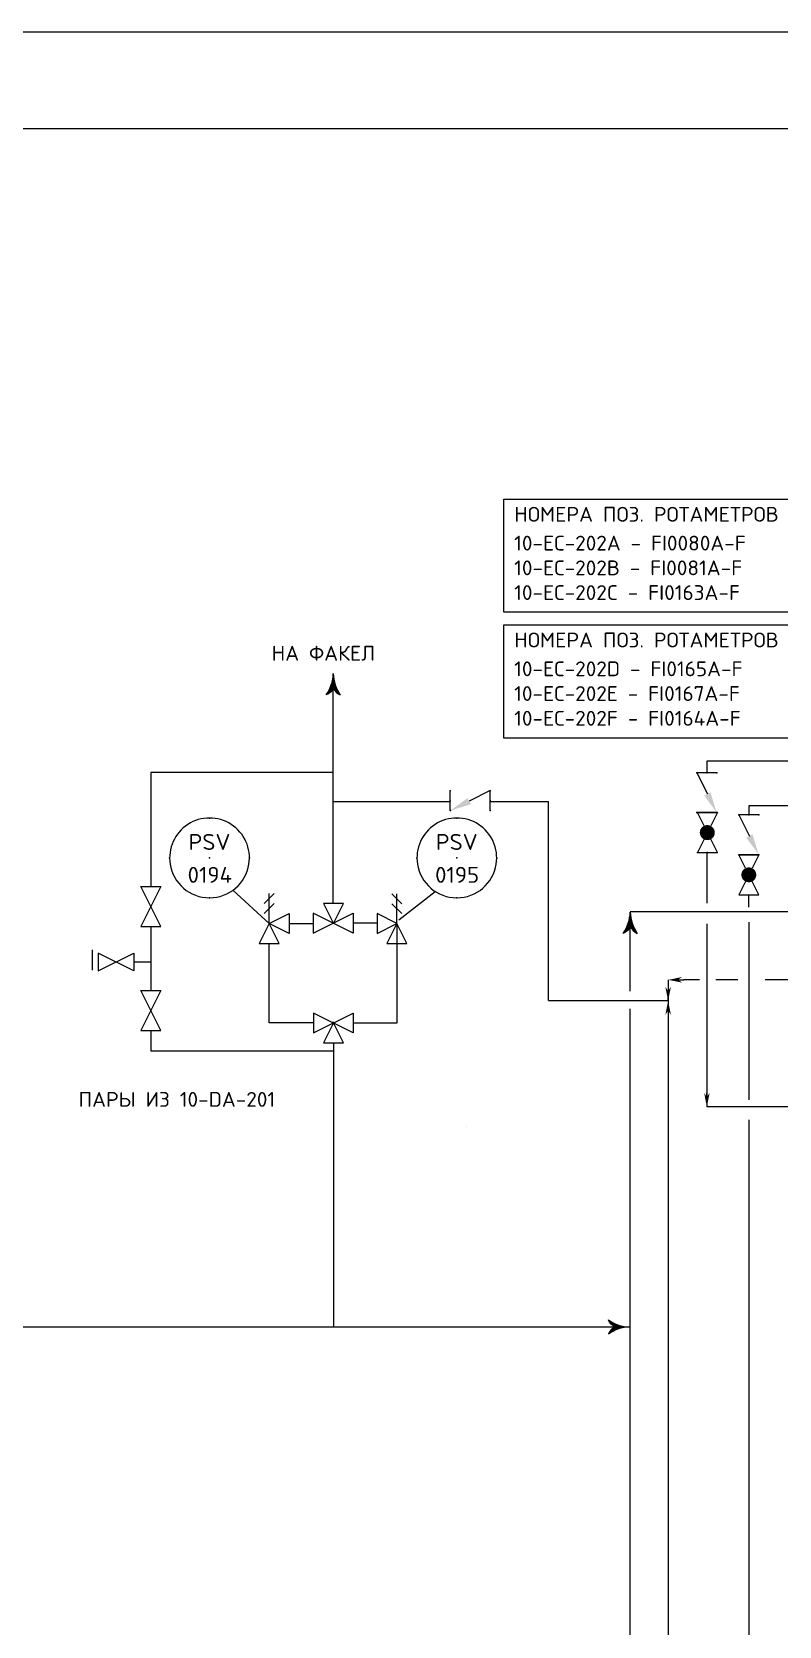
# Model space of a CAD drawing. Extents: x 78 to 490, y 181 to 404.
# Drawn here: x 368.85 to 375.41, y 197.09 to 211.07 of the extents above; entities that cross this region are included whole.
import ezdxf
from ezdxf.enums import TextEntityAlignment as Align

# ---------------------------------------------------------------- set-up
doc = ezdxf.new("R2010")
doc.units = 0
doc.linetypes.add('SDASH', pattern=[0.09375, 0.046875, -0.046875])
doc.layers.get('0').update_dxf_attribs({"linetype": 'CONTINUOUS'})
for name, color, linetype in [('IN-ATTRIBS', 7, 'CONTINUOUS'), ('IN-INST-TAP', 7, 'CONTINUOUS'), ('IN-INSTRUMENT', 7, 'SDASH')]:
    doc.layers.add(name, color=color, linetype=linetype)
doc.styles.add('ATTRIBS', font='SIMPLEX', dxfattribs={"width": 0.8, "height": 0.125})
doc.styles.add('NARROW', font='simplex', dxfattribs={"width": 0.75, "height": 0.1})
doc.styles.add('S1', font='simplex.shx')
doc.styles.add('SIMPLEX', font='SIMPLEX.shx')

# ---------------------------------------------------------------- blocks, each defined once
blk = doc.blocks.new('VALVTEXT')
at = {"layer": 'IN-ATTRIBS'}
for p in [(0, 0.0625), (0, 0), (0.25, 0.0625), (0.25, 0), (0, -0.0625), (0.25, -0.0625)]:
    blk.add_point(p, dxfattribs=at)
at = {"layer": 'IN-ATTRIBS', "style": 'S1', "flags": 1}
for tag, p in [('IDNUM', (0.125, 0.5625)), ('DWGNO', (0.125, 0.4375)), ('FILENO', (0.125, 0.3125))]:
    blk.add_attdef(tag, text='', height=0.1, dxfattribs=at).set_placement(p, align=Align.CENTER)
at = {"layer": 'IN-ATTRIBS', "style": 'S1'}
for tag, p in [('MODE', (0.125, 0.078125)), ('SIZE', (0.125, -0.1875))]:
    blk.add_attdef(tag, text='', height=0.1, dxfattribs=at).set_placement(p, align=Align.CENTER)
blk = doc.blocks.new('BUBTEXT')
at = {"layer": 'IN-ATTRIBS'}
for p in [(0, 0.25), (-0.25, 0), (0, 0), (0.25, 0), (0, -0.25)]:
    blk.add_point(p, dxfattribs=at)
at = {"layer": 'IN-ATTRIBS', "flags": 1}
for tag, style, width, p in [('IDNUM', 'ATTRIBS', 0.8, (0.0087, 0.5838)), ('DWGNO', 'ATTRIBS', 0.8, (0.0029, 0.4474)), ('FILENO', 'ATTRIBS', 0.8, (-0.003, 0.3111)), ('LOC', 'ATTRIBS', 0.8, (-0.0799, -0.422)), ('SIG', 'ATTRIBS', 0.8, (-0.0872, -0.5633)), ('INSTALL', 'ATTRIBS', 0.8, (-0.0872, -0.6994)), ('SERV', 'ATTRIBS', 0.8, (-0.0834, -0.8376)), ('DATE', 'ATTRIBS', 0.8, (-0.0881, -0.9694)), ('DES', 'NARROW', 0.75, (-0.0866, -1.1017)), ('CSYS', 'NARROW', 0.75, (-0.0866, -1.2425))]:
    blk.add_attdef(tag, text='', height=0.1, dxfattribs=dict(at, style=style, width=width)).set_placement(p, align=Align.CENTER)
at = {"layer": 'IN-ATTRIBS', "style": 'ATTRIBS', "flags": 1}
blk.add_attdef('SYSCDI', text='', height=0.1, dxfattribs=at).set_placement((-0.3125, 0.3125), align=Align.RIGHT)
at = {"layer": 'IN-ATTRIBS', "style": 'S1'}
for tag, p in [('XT', (0.3241, 0.2568)), ('A1', (0.3233, 0.1153)), ('A2', (0.3233, -0.0347)), ('A3', (0.3233, -0.1847)), ('RES', (0.3233, -0.3422))]:
    blk.add_attdef(tag, p, '', height=0.1, dxfattribs=at)
at = {"layer": 'IN-ATTRIBS', "style": 'ATTRIBS'}
blk.add_attdef('SYSCDV', text='', height=0.1, dxfattribs=at).set_placement((-0.3125, 0.1411), align=Align.RIGHT)
at = {"layer": 'IN-ATTRIBS', "style": 'S1'}
for tag, p in [('INSTTYPE', (-0.0002, 0.0499)), ('TAGNUM', (0.0019, -0.1561)), ('MD', (0.4017, -0.5655)), ('SZ', (0.4017, -0.6963))]:
    blk.add_attdef(tag, text='', height=0.1, dxfattribs=at).set_placement(p, align=Align.CENTER)

msp = doc.modelspace()

# ---------------------------------------------------------------- linework, layer by layer
at = {"color": 6}
msp.add_line((79.948, 211.074), (463.566, 211.074), dxfattribs=at)
at = {"color": 5, "linetype": 'Continuous'}
for p, q in [((364.168, 210.227), (398.001, 210.227)), ((371.498, 204.694), (371.498, 205.443)), ((371.498, 203.426), (371.498, 204.694)), ((376.973, 204.676), (374.775, 204.676)), ((374.775, 204.676), (374.775, 204.573)), ((371.498, 204.576), (369.898, 204.576)), ((369.898, 204.576), (369.898, 203.572)), ((371.498, 204.322), (372.525, 204.322)), ((372.875, 204.322), (373.386, 204.322)), ((373.386, 202.575), (373.386, 204.322)), ((375.989, 204.284), (375.143, 204.284)), ((375.143, 204.284), (375.143, 204.203)), ((374.775, 203.873), (374.775, 203.428)), ((375.143, 203.393), (375.143, 203.503)), ((371.672, 203.255), (371.882, 203.255)), ((375.143, 203.261), (375.143, 201.702)), ((369.898, 203.225), (369.898, 202.663)), ((371.11, 203.251), (371.322, 203.249)), ((372.06, 202.38), (372.06, 203.238)), ((374.775, 203.248), (374.775, 201.641)), ((370.935, 202.38), (370.935, 203.076)), ((369.75, 202.913), (369.898, 202.913)), ((374.436, 202.756), (374.436, 196.329)), ((374.521, 202.756), (374.573, 202.756)), ((374.711, 202.756), (374.573, 202.756)), ((375.046, 202.756), (374.854, 202.757)), ((377.379, 202.756), (375.287, 202.756)), ((373.386, 202.575), (374.436, 202.575)), ((374.435, 202.614), (374.435, 202.654)), ((374.435, 202.614), (374.435, 202.654)), ((374.435, 202.572), (374.435, 202.611)), ((369.898, 202.313), (369.898, 202.131)), ((371.324, 202.38), (370.935, 202.38)), ((371.674, 202.378), (372.06, 202.378)), ((371.501, 202.204), (371.501, 199.71)), ((371.501, 202.13), (369.898, 202.131)), ((374.775, 201.727), (374.775, 201.766)), ((376.687, 201.641), (374.775, 201.641)), ((375.143, 201.529), (375.143, 199.676)), ((375.143, 199.676), (375.143, 196.322))]:
    msp.add_line(p, q, dxfattribs=at)
at = {"color": 2}
for p, q in [((372.525, 204.241), (372.525, 204.416)), ((374.862, 204.223), (374.687, 204.223)), ((375.231, 203.853), (375.056, 203.853)), ((370.891, 203.426), (370.979, 203.513)), ((370.891, 203.338), (370.979, 203.426)), ((370.935, 203.251), (370.935, 203.513)), ((371.413, 203.426), (371.501, 203.251)), ((371.588, 203.426), (371.413, 203.426)), ((371.501, 203.251), (371.588, 203.426)), ((372.013, 203.512), (372.101, 203.424)), ((372.013, 203.424), (372.101, 203.337)), ((372.057, 203.249), (372.057, 203.512)), ((370.935, 203.251), (371.11, 203.338)), ((371.11, 203.338), (371.11, 203.163)), ((372.057, 203.249), (371.882, 203.337)), ((371.882, 203.337), (371.882, 203.162)), ((370.935, 203.251), (370.848, 203.076)), ((371.11, 203.163), (370.935, 203.251)), ((371.023, 203.076), (370.935, 203.251)), ((371.882, 203.162), (372.057, 203.249)), ((372.057, 203.249), (371.969, 203.074)), ((372.144, 203.074), (372.057, 203.249)), ((369.386, 202.841), (369.386, 203.018)), ((370.848, 203.076), (371.023, 203.076)), ((371.969, 203.074), (372.144, 203.074)), ((371.5, 202.379), (371.413, 202.204)), ((371.503, 202.382), (371.49, 202.382)), ((371.588, 202.204), (371.5, 202.379)), ((371.413, 202.204), (371.588, 202.204))]:
    msp.add_line(p, q, dxfattribs=at)
at = {"color": 3, "linetype": 'Continuous'}
for p, q in [((380.647, 203.354), (374.102, 203.354)), ((374.099, 203.237), (374.099, 202.658)), ((374.099, 202.501), (374.099, 196.182)), ((372.665, 201.467), (372.665, 201.467)), ((364.168, 199.71), (374.099, 199.71))]:
    msp.add_line(p, q, dxfattribs=at)
at = {"color": 7}
for points in [[(372.994, 206.975), (375.87, 206.975), (375.87, 205.981), (372.994, 205.981)], [(372.994, 205.872), (375.87, 205.872), (375.87, 204.878), (372.994, 204.878)]]:
    msp.add_lwpolyline(points, close=True, dxfattribs=at)
at = {"color": 5, "linetype": 'Continuous'}
for points in [[(371.498, 205.443, 0.150368), (371.56, 205.256)], [(371.498, 205.318, -0.206864), (371.435, 205.256)], [(371.498, 205.318, 0.206864), (371.56, 205.256)]]:
    msp.add_lwpolyline(points, format="xyb", dxfattribs=at)
at = {"color": 2}
for points in [[(374.862, 204.573), (374.687, 204.573), (374.78, 204.388)], [(372.875, 204.241), (372.875, 204.416), (372.69, 204.323)], [(374.75, 204.106), (374.692, 204.223), (374.867, 204.223), (374.809, 204.106)], [(375.231, 204.203), (375.056, 204.203), (375.148, 204.017)], [(374.75, 203.989), (374.692, 203.873), (374.867, 203.873), (374.809, 203.989)], [(375.114, 203.736), (375.056, 203.852), (375.231, 203.853), (375.173, 203.736)], [(375.114, 203.619), (375.056, 203.502), (375.231, 203.503), (375.173, 203.619)]]:
    msp.add_lwpolyline(points, dxfattribs=at)
at = {"color": 2, "const_width": 0.0656}
for points in [[(374.779, 204.081, -1), (374.779, 204.015, -1)], [(375.143, 203.71, -1), (375.143, 203.645, -1)]]:
    msp.add_lwpolyline(points, format="xyb", close=True, dxfattribs=at)
at = {"color": 2}
for points in [[(369.985, 203.225), (369.81, 203.575), (369.985, 203.575), (369.81, 203.225)], [(371.322, 203.167), (371.672, 203.342), (371.672, 203.167), (371.322, 203.342)], [(369.435, 202.834), (369.75, 202.991), (369.75, 202.834), (369.435, 202.991)], [(369.985, 202.313), (369.81, 202.663), (369.985, 202.663), (369.81, 202.313)], [(371.324, 202.29), (371.674, 202.465), (371.674, 202.29), (371.324, 202.465)]]:
    msp.add_lwpolyline(points, close=True, dxfattribs=at)
at = {"color": 3, "linetype": 'Continuous'}
for points in [[(374.103, 203.351, 0.150368), (374.165, 203.164)], [(374.103, 203.226, -0.206864), (374.04, 203.164)], [(374.103, 203.226, 0.206864), (374.165, 203.164)], [(373.974, 199.71, -0.206864), (373.912, 199.772)], [(373.974, 199.71, 0.206864), (373.912, 199.647)], [(374.099, 199.71, 0.150368), (373.912, 199.647)]]:
    msp.add_lwpolyline(points, format="xyb", dxfattribs=at)
at = {"color": 5, "linetype": 'Continuous'}
msp.add_arc((371.162, 205.451), 0.336, 324.4623, 358.6678, dxfattribs=at)
for centre, start, end in [((370.413, 203.826), 351.1529, 188.8471), ((372.582, 203.826), 351.1529, 188.8471), ((370.413, 203.826), 188.8471, 351.1529), ((372.582, 203.826), 188.8471, 351.1529)]:
    msp.add_arc(centre, 0.35, start, end)
at = {"color": 3, "linetype": 'Continuous'}
for centre, start, end in [((373.767, 203.359), 324.4623, 358.6678), ((374.107, 200.046), 234.4623, 268.6678)]:
    msp.add_arc(centre, 0.336, start, end, dxfattribs=at)
at = {"color": 5, "linetype": 'Continuous'}
for points in [[(371.486, 205.364), (371.479, 205.287), (371.474, 205.326), (371.466, 205.274)], [(371.494, 205.403), (371.49, 205.302), (371.486, 205.364), (371.479, 205.287)], [(371.498, 205.443), (371.498, 205.318), (371.494, 205.403), (371.49, 205.302)], [(371.498, 205.443), (371.498, 205.318), (371.501, 205.403), (371.506, 205.302)], [(371.501, 205.403), (371.506, 205.302), (371.509, 205.364), (371.516, 205.287)], [(371.509, 205.364), (371.516, 205.287), (371.522, 205.326), (371.529, 205.274)], [(371.456, 205.289), (371.451, 205.264), (371.435, 205.256)], [(371.474, 205.326), (371.466, 205.274), (371.456, 205.289), (371.451, 205.264)], [(371.522, 205.326), (371.529, 205.274), (371.539, 205.289), (371.544, 205.264)], [(371.539, 205.289), (371.544, 205.264), (371.56, 205.256)], [(374.435, 202.657), (374.435, 202.572), (374.435, 202.657), (374.411, 202.695)], [(374.435, 202.657), (374.435, 202.572), (374.435, 202.657), (374.46, 202.695)], [(374.521, 202.756), (374.436, 202.756), (374.521, 202.756), (374.559, 202.781)], [(374.521, 202.756), (374.436, 202.756), (374.521, 202.756), (374.559, 202.732)], [(374.435, 202.486), (374.435, 202.572), (374.435, 202.486), (374.411, 202.448)], [(374.435, 202.486), (374.435, 202.572), (374.435, 202.486), (374.46, 202.448)], [(374.775, 201.727), (374.775, 201.641), (374.775, 201.727), (374.751, 201.765)], [(374.775, 201.727), (374.775, 201.641), (374.775, 201.727), (374.8, 201.765)]]:
    msp.add_solid(points, dxfattribs=at)
at = {"color": 2}
for points in [[(374.806, 204.403), (374.862, 204.223), (374.752, 204.373)], [(372.706, 204.297), (372.525, 204.241), (372.675, 204.35)], [(375.175, 204.033), (375.231, 203.853), (375.121, 204.003)]]:
    msp.add_solid(points, dxfattribs=at)
at = {"color": 3, "linetype": 'Continuous'}
for points in [[(374.091, 203.272), (374.084, 203.195), (374.079, 203.234), (374.071, 203.182)], [(374.1, 203.311), (374.095, 203.21), (374.091, 203.272), (374.084, 203.195)], [(374.103, 203.351), (374.103, 203.226), (374.1, 203.311), (374.095, 203.21)], [(374.103, 203.351), (374.103, 203.226), (374.106, 203.311), (374.111, 203.21)], [(374.106, 203.311), (374.111, 203.21), (374.114, 203.272), (374.121, 203.195)], [(374.114, 203.272), (374.121, 203.195), (374.127, 203.234), (374.134, 203.182)], [(374.062, 203.197), (374.057, 203.172), (374.04, 203.164)], [(374.079, 203.234), (374.071, 203.182), (374.062, 203.197), (374.057, 203.172)], [(374.127, 203.234), (374.134, 203.182), (374.144, 203.197), (374.149, 203.172)], [(374.144, 203.197), (374.149, 203.172), (374.165, 203.164)], [(373.946, 199.751), (373.92, 199.756), (373.912, 199.772)], [(373.982, 199.734), (373.931, 199.741), (373.946, 199.751), (373.92, 199.756)], [(373.946, 199.669), (373.92, 199.664), (373.912, 199.647)], [(373.982, 199.686), (373.931, 199.678), (373.946, 199.669), (373.92, 199.664)], [(374.02, 199.721), (373.943, 199.728), (373.982, 199.734), (373.931, 199.741)], [(374.02, 199.698), (373.943, 199.691), (373.982, 199.686), (373.931, 199.678)], [(374.059, 199.713), (373.958, 199.718), (374.02, 199.721), (373.943, 199.728)], [(374.059, 199.706), (373.958, 199.702), (374.02, 199.698), (373.943, 199.691)], [(374.099, 199.71), (373.974, 199.71), (374.059, 199.713), (373.958, 199.718)], [(374.099, 199.71), (373.974, 199.71), (374.059, 199.706), (373.958, 199.702)]]:
    msp.add_solid(points, dxfattribs=at)
at = {"layer": 'IN-INST-TAP'}
for p, q in [((370.935, 203.251), (370.618, 203.542)), ((372.074, 203.284), (372.393, 203.531))]:
    msp.add_line(p, q, dxfattribs=at)

# ---------------------------------------------------------------- block references
at = {"color": 2, "yscale": 1.4, "zscale": 1.4}
for p, xscale, rotation in [((374.774, 204.223), 1.4, 90), ((372.525, 204.328), 1.4, 0.04488453321176423), ((374.779, 204.223), -1.4, 90.04529147767805), ((375.143, 203.853), 1.4, 90)]:
    msp.add_blockref('VALVTEXT', p, dxfattribs=dict(at, xscale=xscale, rotation=rotation))
at = {"layer": 'IN-INSTRUMENT', "xscale": 1.4, "yscale": 1.4, "zscale": 1.4}
for p, values in [((370.413, 203.826), {'INSTTYPE': 'PSV', 'TAGNUM': '0194'}), ((372.582, 203.826), {'INSTTYPE': 'PSV', 'TAGNUM': '0195'})]:
    msp.add_blockref('BUBTEXT', p, dxfattribs=at).add_auto_attribs(values)

# ---------------------------------------------------------------- texts
at = {"color": 1, "linetype": 'Continuous', "style": 'SIMPLEX'}
for s, p in [('НОМЕРА ПОЗ. РОТАМЕТРОВ', (373.085, 206.776)), ('10-ЕС-202А - FI0080A-F', (373.085, 206.523)), ('10-ЕС-202B - FI0081A-F', (373.085, 206.306)), ('10-ЕС-202C - FI0163A-F', (373.085, 206.089)), ('НОМЕРА ПОЗ. РОТАМЕТРОВ', (373.085, 205.673)), ('НА ФАКЕЛ', (370.957, 205.557)), ('10-ЕС-202D - FI0165A-F', (373.085, 205.42)), ('10-ЕС-202E - FI0167A-F', (373.085, 205.203)), ('10-ЕС-202F - FI0164A-F', (373.085, 204.986)), ('ПАРЫ ИЗ 10-DA-201', (369.263, 201.642))]:
    msp.add_text(s, height=0.13, dxfattribs=at).set_placement(p)

doc.saveas('drawing.dxf')
